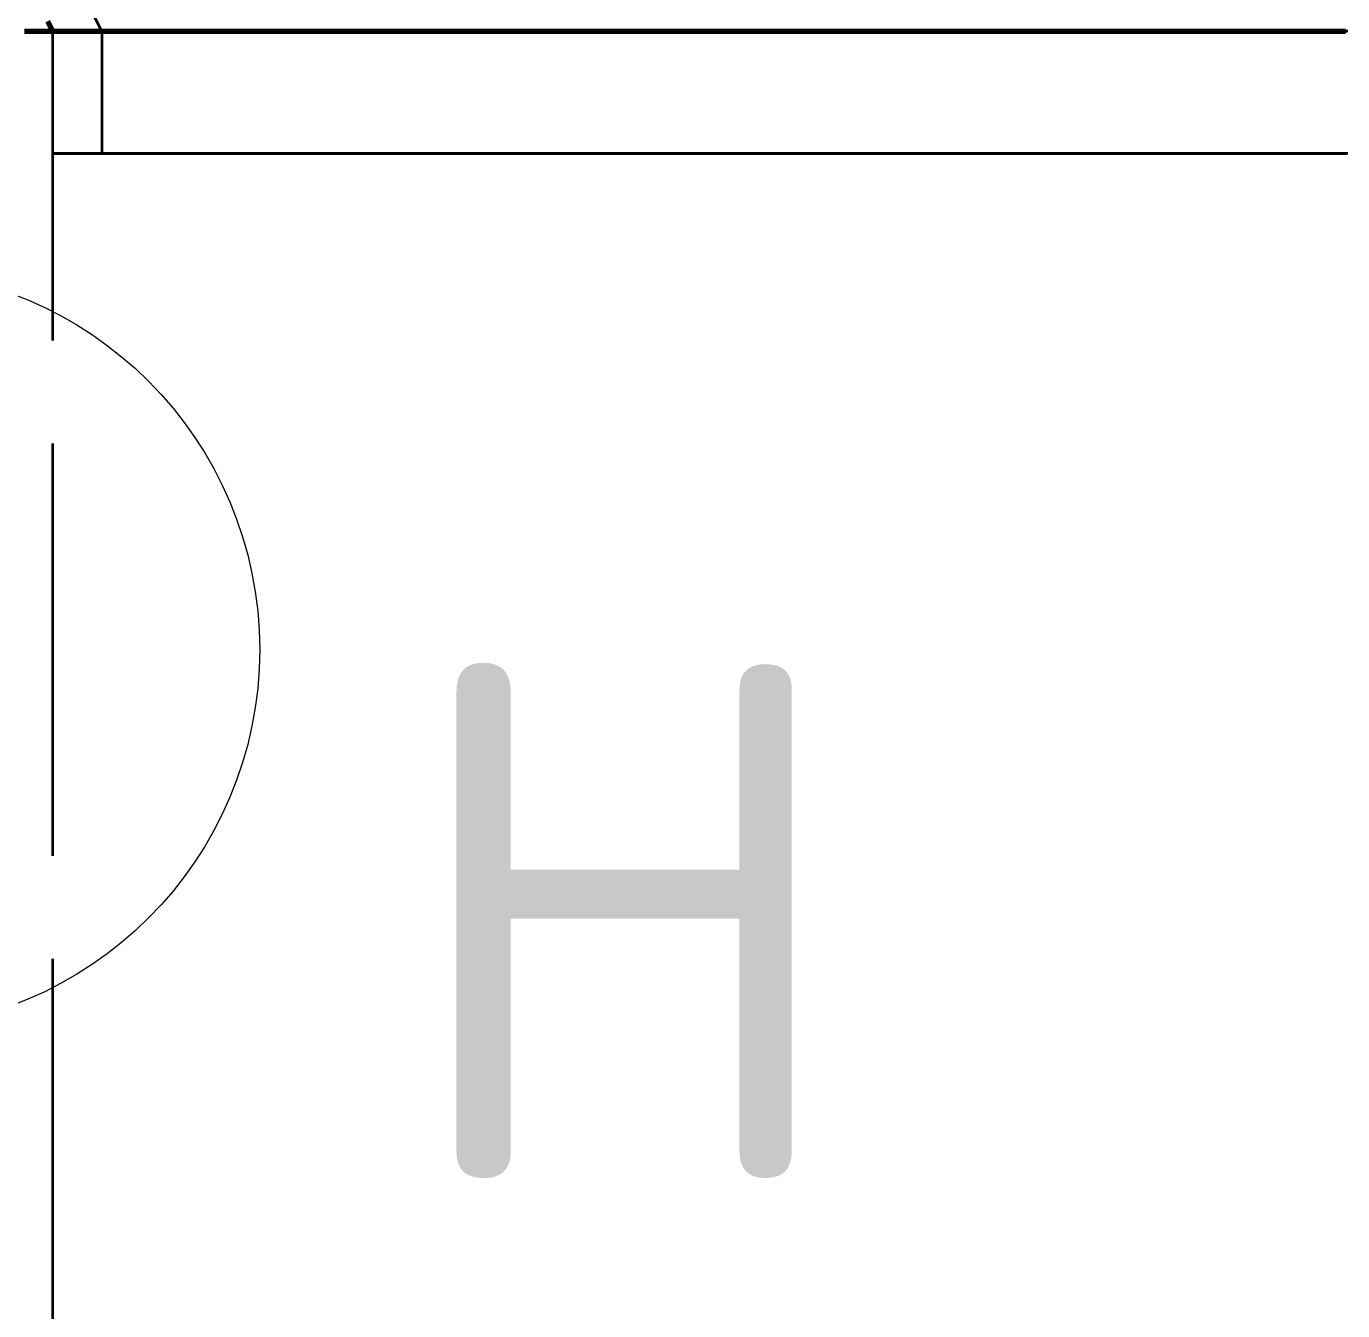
# Model space of a CAD drawing. Header units: millimetres. Extents: x 0 to 2382, y 0 to 420.
# Drawn here: x 270.13 to 282.91, y 285.09 to 297.55 of the extents above; entities that cross this region are included whole.
import ezdxf
from ezdxf.enums import TextEntityAlignment as Align

# ---------------------------------------------------------------- set-up
doc = ezdxf.new("R2010")
doc.units = ezdxf.units.MM
doc.linetypes.add('IRAM-E-TRAZOS', pattern=[5, 4, -1])
for name, color, linetype, lineweight in [('01-VISIBLE', 7, 'CONTINUOUS', 70), ('02-OCULTA', 4, 'IRAM-E-TRAZOS', 35), ('06-TEXTO', 7, 'CONTINUOUS', 25), ('08-FINA', 5, 'CONTINUOUS', 18)]:
    doc.layers.add(name, color=color, linetype=linetype, lineweight=lineweight)
doc.styles.add('ISO3098', font='isocpeur.ttf')

msp = doc.modelspace()

# ---------------------------------------------------------------- linework, layer by layer
at = {"layer": '01-VISIBLE'}
msp.add_line((270.387, 297.5), (270.34, 297.595), dxfattribs=at)
msp.add_lwpolyline([(270.113, 297.5), (270.163, 297.5), (270.213, 297.5), (270.263, 297.5), (270.313, 297.5), (270.363, 297.5), (270.413, 297.5), (270.463, 297.5), (270.513, 297.5), (270.564, 297.5), (270.614, 297.5), (270.664, 297.5), (270.714, 297.5), (270.764, 297.5), (270.814, 297.5), (270.864, 297.5), (270.914, 297.5), (270.964, 297.5), (271.014, 297.5), (271.064, 297.5), (271.114, 297.5), (271.165, 297.5), (271.215, 297.5), (271.265, 297.5), (271.315, 297.5), (271.365, 297.5), (271.415, 297.5), (271.465, 297.5), (271.515, 297.5), (271.565, 297.5), (271.615, 297.5), (271.665, 297.5), (271.715, 297.5), (271.766, 297.5), (271.816, 297.5), (271.866, 297.5), (271.916, 297.5), (271.966, 297.5), (272.016, 297.5), (272.066, 297.5), (272.116, 297.5), (272.166, 297.5), (272.216, 297.5), (272.266, 297.5), (272.316, 297.5), (272.367, 297.5), (272.417, 297.5), (272.467, 297.5), (272.517, 297.5), (272.567, 297.5), (272.617, 297.5), (272.667, 297.5), (272.717, 297.5), (272.767, 297.5), (272.817, 297.5), (272.867, 297.5), (272.917, 297.5), (272.968, 297.5), (273.018, 297.5), (273.068, 297.5), (273.118, 297.5), (273.168, 297.5), (273.218, 297.5), (273.268, 297.5), (273.318, 297.5), (273.368, 297.5), (273.418, 297.5), (273.468, 297.5), (273.518, 297.5), (273.569, 297.5), (273.619, 297.5), (273.669, 297.5), (273.719, 297.5), (273.769, 297.5), (273.819, 297.5), (273.869, 297.5), (273.919, 297.5), (273.969, 297.5), (274.019, 297.5), (274.069, 297.5), (274.119, 297.5), (274.17, 297.5), (274.22, 297.5), (274.27, 297.5), (274.32, 297.5), (274.37, 297.5), (274.42, 297.5), (274.47, 297.5), (274.52, 297.5), (274.57, 297.5), (274.62, 297.5), (274.67, 297.5), (274.72, 297.5), (274.77, 297.5), (274.821, 297.5), (274.871, 297.5), (274.921, 297.5), (274.971, 297.5), (275.021, 297.5), (275.071, 297.5), (275.121, 297.5), (275.171, 297.5), (275.221, 297.5), (275.271, 297.5), (275.321, 297.5), (275.371, 297.5), (275.422, 297.5), (275.472, 297.5), (275.522, 297.5), (275.572, 297.5), (275.622, 297.5), (275.672, 297.5), (275.722, 297.5), (275.772, 297.5), (275.822, 297.5), (275.872, 297.5), (275.922, 297.5), (275.972, 297.5), (276.023, 297.5), (276.073, 297.5), (276.123, 297.5), (276.173, 297.5), (276.223, 297.5), (276.273, 297.5), (276.323, 297.5), (276.373, 297.5), (276.423, 297.5), (276.473, 297.5), (276.523, 297.5), (276.573, 297.5), (276.624, 297.5), (276.674, 297.5), (276.724, 297.5), (276.774, 297.5), (276.824, 297.5), (276.874, 297.5), (276.924, 297.5), (276.974, 297.5), (277.024, 297.5), (277.074, 297.5), (277.124, 297.5), (277.174, 297.5), (277.225, 297.5), (277.275, 297.5), (277.325, 297.5), (277.375, 297.5), (277.425, 297.5), (277.475, 297.5), (277.525, 297.5), (277.575, 297.5), (277.625, 297.5), (277.675, 297.5), (277.725, 297.5), (277.775, 297.5), (277.826, 297.5), (277.876, 297.5), (277.926, 297.5), (277.976, 297.5), (278.026, 297.5), (278.076, 297.5), (278.126, 297.5), (278.176, 297.5), (278.226, 297.5), (278.276, 297.5), (278.326, 297.5), (278.376, 297.5), (278.427, 297.5), (278.477, 297.5), (278.527, 297.5), (278.577, 297.5), (278.627, 297.5), (278.677, 297.5), (278.727, 297.5), (278.777, 297.5), (278.827, 297.5), (278.877, 297.5), (278.927, 297.5), (278.977, 297.5), (279.027, 297.5), (279.078, 297.5), (279.128, 297.5), (279.178, 297.5), (279.228, 297.5), (279.278, 297.5), (279.328, 297.5), (279.378, 297.5), (279.428, 297.5), (279.478, 297.5), (279.528, 297.5), (279.578, 297.5), (279.628, 297.5), (279.679, 297.5), (279.729, 297.5), (279.779, 297.5), (279.829, 297.5), (279.879, 297.5), (279.929, 297.5), (279.979, 297.5), (280.029, 297.5), (280.079, 297.5), (280.129, 297.5), (280.179, 297.5), (280.229, 297.5), (280.28, 297.5), (280.33, 297.5), (280.38, 297.5), (280.43, 297.5), (280.48, 297.5), (280.53, 297.5), (280.58, 297.5), (280.63, 297.5), (280.68, 297.5), (280.73, 297.5), (280.78, 297.5), (280.83, 297.5), (280.881, 297.5), (280.931, 297.5), (280.981, 297.5), (281.031, 297.5), (281.081, 297.5), (281.131, 297.5), (281.181, 297.5), (281.231, 297.5), (281.281, 297.5), (281.331, 297.5), (281.381, 297.5), (281.431, 297.5), (281.482, 297.5), (281.532, 297.5), (281.582, 297.5), (281.632, 297.5), (281.682, 297.5), (281.732, 297.5), (281.782, 297.5), (281.832, 297.5), (281.882, 297.5), (281.932, 297.5), (281.982, 297.5), (282.032, 297.5), (282.083, 297.5), (282.133, 297.5), (282.183, 297.5), (282.233, 297.5), (282.283, 297.5), (282.333, 297.5), (282.383, 297.5), (282.433, 297.5), (282.483, 297.5), (282.533, 297.5), (282.583, 297.5), (282.633, 297.5), (282.684, 297.5), (282.734, 297.5), (282.784, 297.5), (282.834, 297.5), (282.884, 297.5), (282.934, 297.5)], dxfattribs=at)
at = {"layer": '02-OCULTA'}
for p, q in [((270.862, 297.5), (270.387, 298.45)), ((270.387, 229.5), (270.387, 297.5)), ((270.387, 296.312), (270.387, 297.5)), ((270.862, 297.5), (270.862, 296.312))]:
    msp.add_line(p, q, dxfattribs=at)
for points in [[(282.912, 297.5), (282.862, 297.5), (282.812, 297.5), (282.762, 297.5), (282.712, 297.5), (282.662, 297.5), (282.612, 297.5), (282.562, 297.5), (282.512, 297.5), (282.462, 297.5), (282.412, 297.5), (282.362, 297.5), (282.312, 297.5), (282.262, 297.5), (282.212, 297.5), (282.162, 297.5), (282.112, 297.5), (282.062, 297.5), (282.012, 297.5), (281.962, 297.5), (281.912, 297.5), (281.862, 297.5), (281.812, 297.5), (281.762, 297.5), (281.712, 297.5), (281.662, 297.5), (281.612, 297.5), (281.562, 297.5), (281.512, 297.5), (281.462, 297.5), (281.412, 297.5), (281.362, 297.5), (281.312, 297.5), (281.262, 297.5), (281.212, 297.5), (281.162, 297.5), (281.112, 297.5), (281.062, 297.5), (281.012, 297.5), (280.962, 297.5), (280.912, 297.5), (280.862, 297.5), (280.812, 297.5), (280.762, 297.5), (280.712, 297.5), (280.662, 297.5), (280.612, 297.5), (280.562, 297.5), (280.512, 297.5), (280.462, 297.5), (280.412, 297.5), (280.362, 297.5), (280.312, 297.5), (280.262, 297.5), (280.212, 297.5), (280.162, 297.5), (280.112, 297.5), (280.062, 297.5), (280.012, 297.5), (279.962, 297.5), (279.912, 297.5), (279.862, 297.5), (279.812, 297.5), (279.762, 297.5), (279.712, 297.5), (279.662, 297.5), (279.612, 297.5), (279.562, 297.5), (279.512, 297.5), (279.462, 297.5), (279.412, 297.5), (279.362, 297.5), (279.312, 297.5), (279.262, 297.5), (279.212, 297.5), (279.162, 297.5), (279.112, 297.5), (279.062, 297.5), (279.012, 297.5), (278.962, 297.5), (278.912, 297.5), (278.862, 297.5), (278.812, 297.5), (278.762, 297.5), (278.712, 297.5), (278.662, 297.5), (278.612, 297.5), (278.562, 297.5), (278.512, 297.5), (278.462, 297.5), (278.412, 297.5), (278.362, 297.5), (278.312, 297.5), (278.262, 297.5), (278.212, 297.5), (278.162, 297.5), (278.112, 297.5), (278.062, 297.5), (278.012, 297.5), (277.962, 297.5), (277.912, 297.5), (277.862, 297.5), (277.812, 297.5), (277.762, 297.5), (277.712, 297.5), (277.662, 297.5), (277.612, 297.5), (277.562, 297.5), (277.512, 297.5), (277.462, 297.5), (277.412, 297.5), (277.362, 297.5), (277.312, 297.5), (277.262, 297.5), (277.212, 297.5), (277.162, 297.5), (277.112, 297.5), (277.062, 297.5), (277.012, 297.5), (276.962, 297.5), (276.912, 297.5), (276.862, 297.5), (276.812, 297.5), (276.762, 297.5), (276.712, 297.5), (276.662, 297.5), (276.612, 297.5), (276.562, 297.5), (276.512, 297.5), (276.462, 297.5), (276.412, 297.5), (276.362, 297.5), (276.312, 297.5), (276.262, 297.5), (276.212, 297.5), (276.162, 297.5), (276.112, 297.5), (276.062, 297.5), (276.012, 297.5), (275.962, 297.5), (275.912, 297.5), (275.862, 297.5), (275.812, 297.5), (275.762, 297.5), (275.712, 297.5), (275.662, 297.5), (275.612, 297.5), (275.562, 297.5), (275.512, 297.5), (275.462, 297.5), (275.412, 297.5), (275.362, 297.5), (275.312, 297.5), (275.262, 297.5), (275.212, 297.5), (275.162, 297.5), (275.112, 297.5), (275.062, 297.5), (275.012, 297.5), (274.962, 297.5), (274.912, 297.5), (274.862, 297.5), (274.812, 297.5), (274.762, 297.5), (274.712, 297.5), (274.662, 297.5), (274.612, 297.5), (274.562, 297.5), (274.512, 297.5), (274.462, 297.5), (274.412, 297.5), (274.362, 297.5), (274.312, 297.5), (274.262, 297.5), (274.212, 297.5), (274.162, 297.5), (274.112, 297.5), (274.062, 297.5), (274.012, 297.5), (273.962, 297.5), (273.912, 297.5), (273.862, 297.5), (273.812, 297.5), (273.762, 297.5), (273.712, 297.5), (273.662, 297.5), (273.612, 297.5), (273.562, 297.5), (273.512, 297.5), (273.462, 297.5), (273.412, 297.5), (273.362, 297.5), (273.312, 297.5), (273.262, 297.5), (273.212, 297.5), (273.162, 297.5), (273.112, 297.5), (273.062, 297.5), (273.012, 297.5), (272.962, 297.5), (272.912, 297.5), (272.862, 297.5), (272.812, 297.5), (272.762, 297.5), (272.712, 297.5), (272.662, 297.5), (272.612, 297.5), (272.562, 297.5), (272.512, 297.5), (272.462, 297.5), (272.412, 297.5), (272.362, 297.5), (272.312, 297.5), (272.262, 297.5), (272.212, 297.5), (272.162, 297.5), (272.112, 297.5), (272.062, 297.5), (272.012, 297.5), (271.962, 297.5), (271.912, 297.5), (271.862, 297.5), (271.812, 297.5), (271.762, 297.5), (271.712, 297.5), (271.662, 297.5), (271.612, 297.5), (271.562, 297.5), (271.512, 297.5), (271.462, 297.5), (271.412, 297.5), (271.362, 297.5), (271.312, 297.5), (271.262, 297.5), (271.212, 297.5), (271.162, 297.5), (271.112, 297.5), (271.062, 297.5), (271.012, 297.5), (270.962, 297.5), (270.912, 297.5), (270.862, 297.5), (270.812, 297.5), (270.762, 297.5), (270.712, 297.5), (270.662, 297.5), (270.612, 297.5), (270.562, 297.5), (270.512, 297.5), (270.462, 297.5), (270.412, 297.5), (270.362, 297.5), (270.312, 297.5), (270.262, 297.5), (270.212, 297.5), (270.162, 297.5), (270.112, 297.5)], [(282.954, 297.5), (282.904, 297.5), (282.854, 297.5), (282.804, 297.5), (282.754, 297.5), (282.704, 297.5), (282.654, 297.5), (282.604, 297.5), (282.553, 297.5), (282.503, 297.5), (282.453, 297.5), (282.403, 297.5), (282.353, 297.5), (282.303, 297.5), (282.253, 297.5), (282.203, 297.5), (282.153, 297.5), (282.103, 297.5), (282.053, 297.5), (282.003, 297.5), (281.953, 297.5), (281.903, 297.5), (281.853, 297.5), (281.802, 297.5), (281.752, 297.5), (281.702, 297.5), (281.652, 297.5), (281.602, 297.5), (281.552, 297.5), (281.502, 297.5), (281.452, 297.5), (281.402, 297.5), (281.352, 297.5), (281.302, 297.5), (281.252, 297.5), (281.202, 297.5), (281.152, 297.5), (281.102, 297.5), (281.052, 297.5), (281.001, 297.5), (280.951, 297.5), (280.901, 297.5), (280.851, 297.5), (280.801, 297.5), (280.751, 297.5), (280.701, 297.5), (280.651, 297.5), (280.601, 297.5), (280.551, 297.5), (280.501, 297.5), (280.451, 297.5), (280.401, 297.5), (280.351, 297.5), (280.301, 297.5), (280.25, 297.5), (280.2, 297.5), (280.15, 297.5), (280.1, 297.5), (280.05, 297.5), (280, 297.5), (279.95, 297.5), (279.9, 297.5), (279.85, 297.5), (279.8, 297.5), (279.75, 297.5), (279.7, 297.5), (279.65, 297.5), (279.6, 297.5), (279.55, 297.5), (279.499, 297.5), (279.449, 297.5), (279.399, 297.5), (279.349, 297.5), (279.299, 297.5), (279.249, 297.5), (279.199, 297.5), (279.149, 297.5), (279.099, 297.5), (279.049, 297.5), (278.999, 297.5), (278.949, 297.5), (278.899, 297.5), (278.849, 297.5), (278.799, 297.5), (278.748, 297.5), (278.698, 297.5), (278.648, 297.5), (278.598, 297.5), (278.548, 297.5), (278.498, 297.5), (278.448, 297.5), (278.398, 297.5), (278.348, 297.5), (278.298, 297.5), (278.248, 297.5), (278.198, 297.5), (278.148, 297.5), (278.098, 297.5), (278.048, 297.5), (277.997, 297.5), (277.947, 297.5), (277.897, 297.5), (277.847, 297.5), (277.797, 297.5), (277.747, 297.5), (277.697, 297.5), (277.647, 297.5), (277.597, 297.5), (277.547, 297.5), (277.497, 297.5), (277.447, 297.5), (277.397, 297.5), (277.347, 297.5), (277.297, 297.5), (277.247, 297.5), (277.196, 297.5), (277.146, 297.5), (277.096, 297.5), (277.046, 297.5), (276.996, 297.5), (276.946, 297.5), (276.896, 297.5), (276.846, 297.5), (276.796, 297.5), (276.746, 297.5), (276.696, 297.5), (276.646, 297.5), (276.596, 297.5), (276.546, 297.5), (276.496, 297.5), (276.445, 297.5), (276.395, 297.5), (276.345, 297.5), (276.295, 297.5), (276.245, 297.5), (276.195, 297.5), (276.145, 297.5), (276.095, 297.5), (276.045, 297.5), (275.995, 297.5), (275.945, 297.5), (275.895, 297.5), (275.845, 297.5), (275.795, 297.5), (275.745, 297.5), (275.694, 297.5), (275.644, 297.5), (275.594, 297.5), (275.544, 297.5), (275.494, 297.5), (275.444, 297.5), (275.394, 297.5), (275.344, 297.5), (275.294, 297.5), (275.244, 297.5), (275.194, 297.5), (275.144, 297.5), (275.094, 297.5), (275.044, 297.5), (274.994, 297.5), (274.943, 297.5), (274.893, 297.5), (274.843, 297.5), (274.793, 297.5), (274.743, 297.5), (274.693, 297.5), (274.643, 297.5), (274.593, 297.5), (274.543, 297.5), (274.493, 297.5), (274.443, 297.5), (274.393, 297.5), (274.343, 297.5), (274.293, 297.5), (274.243, 297.5), (274.192, 297.5), (274.142, 297.5), (274.092, 297.5), (274.042, 297.5), (273.992, 297.5), (273.942, 297.5), (273.892, 297.5), (273.842, 297.5), (273.792, 297.5), (273.742, 297.5), (273.692, 297.5), (273.642, 297.5), (273.592, 297.5), (273.542, 297.5), (273.492, 297.5), (273.442, 297.5), (273.391, 297.5), (273.341, 297.5), (273.291, 297.5), (273.241, 297.5), (273.191, 297.5), (273.141, 297.5), (273.091, 297.5), (273.041, 297.5), (272.991, 297.5), (272.941, 297.5), (272.891, 297.5), (272.841, 297.5), (272.791, 297.5), (272.741, 297.5), (272.691, 297.5), (272.64, 297.5), (272.59, 297.5), (272.54, 297.5), (272.49, 297.5), (272.44, 297.5), (272.39, 297.5), (272.34, 297.5), (272.29, 297.5), (272.24, 297.5), (272.19, 297.5), (272.14, 297.5), (272.09, 297.5), (272.04, 297.5), (271.99, 297.5), (271.94, 297.5), (271.889, 297.5), (271.839, 297.5), (271.789, 297.5), (271.739, 297.5), (271.689, 297.5), (271.639, 297.5), (271.589, 297.5), (271.539, 297.5), (271.489, 297.5), (271.439, 297.5), (271.389, 297.5), (271.339, 297.5), (271.289, 297.5), (271.239, 297.5), (271.189, 297.5), (271.138, 297.5), (271.088, 297.5), (271.038, 297.5), (270.988, 297.5), (270.938, 297.5), (270.888, 297.5), (270.838, 297.5), (270.788, 297.5), (270.738, 297.5), (270.688, 297.5), (270.638, 297.5), (270.588, 297.5), (270.538, 297.5), (270.488, 297.5), (270.438, 297.5), (270.387, 297.5)], [(270.387, 297.5), (270.483, 297.5), (270.578, 297.5), (270.673, 297.5), (270.768, 297.5), (270.863, 297.5), (270.958, 297.5), (271.053, 297.5), (271.148, 297.5), (271.244, 297.5), (271.339, 297.5), (271.434, 297.5), (271.529, 297.5), (271.624, 297.5), (271.719, 297.5), (271.814, 297.5), (271.909, 297.5), (272.005, 297.5), (272.1, 297.5), (272.195, 297.5), (272.29, 297.5), (272.385, 297.5), (272.48, 297.5), (272.575, 297.5), (272.67, 297.5), (272.766, 297.5), (272.861, 297.5), (272.956, 297.5), (273.051, 297.5), (273.146, 297.5), (273.241, 297.5), (273.336, 297.5), (273.431, 297.5), (273.527, 297.5), (273.622, 297.5), (273.717, 297.5), (273.812, 297.5), (273.907, 297.5), (274.002, 297.5), (274.097, 297.5), (274.192, 297.5), (274.288, 297.5), (274.383, 297.5), (274.478, 297.5), (274.573, 297.5), (274.668, 297.5), (274.763, 297.5), (274.858, 297.5), (274.953, 297.5), (275.049, 297.5), (275.144, 297.5), (275.239, 297.5), (275.334, 297.5), (275.429, 297.5), (275.524, 297.5), (275.619, 297.5), (275.714, 297.5), (275.81, 297.5), (275.905, 297.5), (276, 297.5), (276.095, 297.5), (276.19, 297.5), (276.285, 297.5), (276.38, 297.5), (276.475, 297.5), (276.571, 297.5), (276.666, 297.5), (276.761, 297.5), (276.856, 297.5), (276.951, 297.5), (277.046, 297.5), (277.141, 297.5), (277.236, 297.5), (277.332, 297.5), (277.427, 297.5), (277.522, 297.5), (277.617, 297.5), (277.712, 297.5), (277.807, 297.5), (277.902, 297.5), (277.997, 297.5), (278.093, 297.5), (278.188, 297.5), (278.283, 297.5), (278.378, 297.5), (278.473, 297.5), (278.568, 297.5), (278.663, 297.5), (278.758, 297.5), (278.854, 297.5), (278.949, 297.5), (279.044, 297.5), (279.139, 297.5), (279.234, 297.5), (279.329, 297.5), (279.424, 297.5), (279.519, 297.5), (279.615, 297.5), (279.71, 297.5), (279.805, 297.5), (279.9, 297.5), (279.995, 297.5), (280.09, 297.5), (280.185, 297.5), (280.28, 297.5), (280.376, 297.5), (280.471, 297.5), (280.566, 297.5), (280.661, 297.5), (280.756, 297.5), (280.851, 297.5), (280.946, 297.5), (281.041, 297.5), (281.137, 297.5), (281.232, 297.5), (281.327, 297.5), (281.422, 297.5), (281.517, 297.5), (281.612, 297.5), (281.707, 297.5), (281.802, 297.5), (281.898, 297.5), (281.993, 297.5), (282.088, 297.5), (282.183, 297.5), (282.278, 297.5), (282.373, 297.5), (282.468, 297.5), (282.563, 297.5), (282.659, 297.5), (282.754, 297.5), (282.849, 297.5), (282.944, 297.5)], [(282.954, 297.5), (282.904, 297.5), (282.854, 297.5), (282.804, 297.5), (282.754, 297.5), (282.704, 297.5), (282.654, 297.5), (282.604, 297.5), (282.553, 297.5), (282.503, 297.5), (282.453, 297.5), (282.403, 297.5), (282.353, 297.5), (282.303, 297.5), (282.253, 297.5), (282.203, 297.5), (282.153, 297.5), (282.103, 297.5), (282.053, 297.5), (282.003, 297.5), (281.953, 297.5), (281.903, 297.5), (281.853, 297.5), (281.802, 297.5), (281.752, 297.5), (281.702, 297.5), (281.652, 297.5), (281.602, 297.5), (281.552, 297.5), (281.502, 297.5), (281.452, 297.5), (281.402, 297.5), (281.352, 297.5), (281.302, 297.5), (281.252, 297.5), (281.202, 297.5), (281.152, 297.5), (281.102, 297.5), (281.052, 297.5), (281.001, 297.5), (280.951, 297.5), (280.901, 297.5), (280.851, 297.5), (280.801, 297.5), (280.751, 297.5), (280.701, 297.5), (280.651, 297.5), (280.601, 297.5), (280.551, 297.5), (280.501, 297.5), (280.451, 297.5), (280.401, 297.5), (280.351, 297.5), (280.301, 297.5), (280.25, 297.5), (280.2, 297.5), (280.15, 297.5), (280.1, 297.5), (280.05, 297.5), (280, 297.5), (279.95, 297.5), (279.9, 297.5), (279.85, 297.5), (279.8, 297.5), (279.75, 297.5), (279.7, 297.5), (279.65, 297.5), (279.6, 297.5), (279.55, 297.5), (279.499, 297.5), (279.449, 297.5), (279.399, 297.5), (279.349, 297.5), (279.299, 297.5), (279.249, 297.5), (279.199, 297.5), (279.149, 297.5), (279.099, 297.5), (279.049, 297.5), (278.999, 297.5), (278.949, 297.5), (278.899, 297.5), (278.849, 297.5), (278.799, 297.5), (278.748, 297.5), (278.698, 297.5), (278.648, 297.5), (278.598, 297.5), (278.548, 297.5), (278.498, 297.5), (278.448, 297.5), (278.398, 297.5), (278.348, 297.5), (278.298, 297.5), (278.248, 297.5), (278.198, 297.5), (278.148, 297.5), (278.098, 297.5), (278.048, 297.5), (277.997, 297.5), (277.947, 297.5), (277.897, 297.5), (277.847, 297.5), (277.797, 297.5), (277.747, 297.5), (277.697, 297.5), (277.647, 297.5), (277.597, 297.5), (277.547, 297.5), (277.497, 297.5), (277.447, 297.5), (277.397, 297.5), (277.347, 297.5), (277.297, 297.5), (277.247, 297.5), (277.196, 297.5), (277.146, 297.5), (277.096, 297.5), (277.046, 297.5), (276.996, 297.5), (276.946, 297.5), (276.896, 297.5), (276.846, 297.5), (276.796, 297.5), (276.746, 297.5), (276.696, 297.5), (276.646, 297.5), (276.596, 297.5), (276.546, 297.5), (276.496, 297.5), (276.445, 297.5), (276.395, 297.5), (276.345, 297.5), (276.295, 297.5), (276.245, 297.5), (276.195, 297.5), (276.145, 297.5), (276.095, 297.5), (276.045, 297.5), (275.995, 297.5), (275.945, 297.5), (275.895, 297.5), (275.845, 297.5), (275.795, 297.5), (275.745, 297.5), (275.694, 297.5), (275.644, 297.5), (275.594, 297.5), (275.544, 297.5), (275.494, 297.5), (275.444, 297.5), (275.394, 297.5), (275.344, 297.5), (275.294, 297.5), (275.244, 297.5), (275.194, 297.5), (275.144, 297.5), (275.094, 297.5), (275.044, 297.5), (274.994, 297.5), (274.943, 297.5), (274.893, 297.5), (274.843, 297.5), (274.793, 297.5), (274.743, 297.5), (274.693, 297.5), (274.643, 297.5), (274.593, 297.5), (274.543, 297.5), (274.493, 297.5), (274.443, 297.5), (274.393, 297.5), (274.343, 297.5), (274.293, 297.5), (274.243, 297.5), (274.192, 297.5), (274.142, 297.5), (274.092, 297.5), (274.042, 297.5), (273.992, 297.5), (273.942, 297.5), (273.892, 297.5), (273.842, 297.5), (273.792, 297.5), (273.742, 297.5), (273.692, 297.5), (273.642, 297.5), (273.592, 297.5), (273.542, 297.5), (273.492, 297.5), (273.442, 297.5), (273.391, 297.5), (273.341, 297.5), (273.291, 297.5), (273.241, 297.5), (273.191, 297.5), (273.141, 297.5), (273.091, 297.5), (273.041, 297.5), (272.991, 297.5), (272.941, 297.5), (272.891, 297.5), (272.841, 297.5), (272.791, 297.5), (272.741, 297.5), (272.691, 297.5), (272.64, 297.5), (272.59, 297.5), (272.54, 297.5), (272.49, 297.5), (272.44, 297.5), (272.39, 297.5), (272.34, 297.5), (272.29, 297.5), (272.24, 297.5), (272.19, 297.5), (272.14, 297.5), (272.09, 297.5), (272.04, 297.5), (271.99, 297.5), (271.94, 297.5), (271.889, 297.5), (271.839, 297.5), (271.789, 297.5), (271.739, 297.5), (271.689, 297.5), (271.639, 297.5), (271.589, 297.5), (271.539, 297.5), (271.489, 297.5), (271.439, 297.5), (271.389, 297.5), (271.339, 297.5), (271.289, 297.5), (271.239, 297.5), (271.189, 297.5), (271.138, 297.5), (271.088, 297.5), (271.038, 297.5), (270.988, 297.5), (270.938, 297.5), (270.888, 297.5), (270.838, 297.5), (270.788, 297.5), (270.738, 297.5), (270.688, 297.5), (270.638, 297.5), (270.588, 297.5), (270.538, 297.5), (270.488, 297.5), (270.438, 297.5), (270.387, 297.5)], [(270.387, 297.5), (270.483, 297.5), (270.578, 297.5), (270.673, 297.5), (270.768, 297.5), (270.863, 297.5), (270.958, 297.5), (271.053, 297.5), (271.148, 297.5), (271.244, 297.5), (271.339, 297.5), (271.434, 297.5), (271.529, 297.5), (271.624, 297.5), (271.719, 297.5), (271.814, 297.5), (271.909, 297.5), (272.005, 297.5), (272.1, 297.5), (272.195, 297.5), (272.29, 297.5), (272.385, 297.5), (272.48, 297.5), (272.575, 297.5), (272.67, 297.5), (272.766, 297.5), (272.861, 297.5), (272.956, 297.5), (273.051, 297.5), (273.146, 297.5), (273.241, 297.5), (273.336, 297.5), (273.431, 297.5), (273.527, 297.5), (273.622, 297.5), (273.717, 297.5), (273.812, 297.5), (273.907, 297.5), (274.002, 297.5), (274.097, 297.5), (274.192, 297.5), (274.288, 297.5), (274.383, 297.5), (274.478, 297.5), (274.573, 297.5), (274.668, 297.5), (274.763, 297.5), (274.858, 297.5), (274.953, 297.5), (275.049, 297.5), (275.144, 297.5), (275.239, 297.5), (275.334, 297.5), (275.429, 297.5), (275.524, 297.5), (275.619, 297.5), (275.714, 297.5), (275.81, 297.5), (275.905, 297.5), (276, 297.5), (276.095, 297.5), (276.19, 297.5), (276.285, 297.5), (276.38, 297.5), (276.475, 297.5), (276.571, 297.5), (276.666, 297.5), (276.761, 297.5), (276.856, 297.5), (276.951, 297.5), (277.046, 297.5), (277.141, 297.5), (277.236, 297.5), (277.332, 297.5), (277.427, 297.5), (277.522, 297.5), (277.617, 297.5), (277.712, 297.5), (277.807, 297.5), (277.902, 297.5), (277.997, 297.5), (278.093, 297.5), (278.188, 297.5), (278.283, 297.5), (278.378, 297.5), (278.473, 297.5), (278.568, 297.5), (278.663, 297.5), (278.758, 297.5), (278.854, 297.5), (278.949, 297.5), (279.044, 297.5), (279.139, 297.5), (279.234, 297.5), (279.329, 297.5), (279.424, 297.5), (279.519, 297.5), (279.615, 297.5), (279.71, 297.5), (279.805, 297.5), (279.9, 297.5), (279.995, 297.5), (280.09, 297.5), (280.185, 297.5), (280.28, 297.5), (280.376, 297.5), (280.471, 297.5), (280.566, 297.5), (280.661, 297.5), (280.756, 297.5), (280.851, 297.5), (280.946, 297.5), (281.041, 297.5), (281.137, 297.5), (281.232, 297.5), (281.327, 297.5), (281.422, 297.5), (281.517, 297.5), (281.612, 297.5), (281.707, 297.5), (281.802, 297.5), (281.898, 297.5), (281.993, 297.5), (282.088, 297.5), (282.183, 297.5), (282.278, 297.5), (282.373, 297.5), (282.468, 297.5), (282.563, 297.5), (282.659, 297.5), (282.754, 297.5), (282.849, 297.5), (282.944, 297.5)], [(282.912, 297.5), (282.862, 297.5), (282.812, 297.5), (282.762, 297.5), (282.712, 297.5), (282.662, 297.5), (282.612, 297.5), (282.562, 297.5), (282.512, 297.5), (282.462, 297.5), (282.412, 297.5), (282.362, 297.5), (282.312, 297.5), (282.262, 297.5), (282.212, 297.5), (282.162, 297.5), (282.112, 297.5), (282.062, 297.5), (282.012, 297.5), (281.962, 297.5), (281.912, 297.5), (281.862, 297.5), (281.812, 297.5), (281.762, 297.5), (281.712, 297.5), (281.662, 297.5), (281.612, 297.5), (281.562, 297.5), (281.512, 297.5), (281.462, 297.5), (281.412, 297.5), (281.362, 297.5), (281.312, 297.5), (281.262, 297.5), (281.212, 297.5), (281.162, 297.5), (281.112, 297.5), (281.062, 297.5), (281.012, 297.5), (280.962, 297.5), (280.912, 297.5), (280.862, 297.5), (280.812, 297.5), (280.762, 297.5), (280.712, 297.5), (280.662, 297.5), (280.612, 297.5), (280.562, 297.5), (280.512, 297.5), (280.462, 297.5), (280.412, 297.5), (280.362, 297.5), (280.312, 297.5), (280.262, 297.5), (280.212, 297.5), (280.162, 297.5), (280.112, 297.5), (280.062, 297.5), (280.012, 297.5), (279.962, 297.5), (279.912, 297.5), (279.862, 297.5), (279.812, 297.5), (279.762, 297.5), (279.712, 297.5), (279.662, 297.5), (279.612, 297.5), (279.562, 297.5), (279.512, 297.5), (279.462, 297.5), (279.412, 297.5), (279.362, 297.5), (279.312, 297.5), (279.262, 297.5), (279.212, 297.5), (279.162, 297.5), (279.112, 297.5), (279.062, 297.5), (279.012, 297.5), (278.962, 297.5), (278.912, 297.5), (278.862, 297.5), (278.812, 297.5), (278.762, 297.5), (278.712, 297.5), (278.662, 297.5), (278.612, 297.5), (278.562, 297.5), (278.512, 297.5), (278.462, 297.5), (278.412, 297.5), (278.362, 297.5), (278.312, 297.5), (278.262, 297.5), (278.212, 297.5), (278.162, 297.5), (278.112, 297.5), (278.062, 297.5), (278.012, 297.5), (277.962, 297.5), (277.912, 297.5), (277.862, 297.5), (277.812, 297.5), (277.762, 297.5), (277.712, 297.5), (277.662, 297.5), (277.612, 297.5), (277.562, 297.5), (277.512, 297.5), (277.462, 297.5), (277.412, 297.5), (277.362, 297.5), (277.312, 297.5), (277.262, 297.5), (277.212, 297.5), (277.162, 297.5), (277.112, 297.5), (277.062, 297.5), (277.012, 297.5), (276.962, 297.5), (276.912, 297.5), (276.862, 297.5), (276.812, 297.5), (276.762, 297.5), (276.712, 297.5), (276.662, 297.5), (276.612, 297.5), (276.562, 297.5), (276.512, 297.5), (276.462, 297.5), (276.412, 297.5), (276.362, 297.5), (276.312, 297.5), (276.262, 297.5), (276.212, 297.5), (276.162, 297.5), (276.112, 297.5), (276.062, 297.5), (276.012, 297.5), (275.962, 297.5), (275.912, 297.5), (275.862, 297.5), (275.812, 297.5), (275.762, 297.5), (275.712, 297.5), (275.662, 297.5), (275.612, 297.5), (275.562, 297.5), (275.512, 297.5), (275.462, 297.5), (275.412, 297.5), (275.362, 297.5), (275.312, 297.5), (275.262, 297.5), (275.212, 297.5), (275.162, 297.5), (275.112, 297.5), (275.062, 297.5), (275.012, 297.5), (274.962, 297.5), (274.912, 297.5), (274.862, 297.5), (274.812, 297.5), (274.762, 297.5), (274.712, 297.5), (274.662, 297.5), (274.612, 297.5), (274.562, 297.5), (274.512, 297.5), (274.462, 297.5), (274.412, 297.5), (274.362, 297.5), (274.312, 297.5), (274.262, 297.5), (274.212, 297.5), (274.162, 297.5), (274.112, 297.5), (274.062, 297.5), (274.012, 297.5), (273.962, 297.5), (273.912, 297.5), (273.862, 297.5), (273.812, 297.5), (273.762, 297.5), (273.712, 297.5), (273.662, 297.5), (273.612, 297.5), (273.562, 297.5), (273.512, 297.5), (273.462, 297.5), (273.412, 297.5), (273.362, 297.5), (273.312, 297.5), (273.262, 297.5), (273.212, 297.5), (273.162, 297.5), (273.112, 297.5), (273.062, 297.5), (273.012, 297.5), (272.962, 297.5), (272.912, 297.5), (272.862, 297.5), (272.812, 297.5), (272.762, 297.5), (272.712, 297.5), (272.662, 297.5), (272.612, 297.5), (272.562, 297.5), (272.512, 297.5), (272.462, 297.5), (272.412, 297.5), (272.362, 297.5), (272.312, 297.5), (272.262, 297.5), (272.212, 297.5), (272.162, 297.5), (272.112, 297.5), (272.062, 297.5), (272.012, 297.5), (271.962, 297.5), (271.912, 297.5), (271.862, 297.5), (271.812, 297.5), (271.762, 297.5), (271.712, 297.5), (271.662, 297.5), (271.612, 297.5), (271.562, 297.5), (271.512, 297.5), (271.462, 297.5), (271.412, 297.5), (271.362, 297.5), (271.312, 297.5), (271.262, 297.5), (271.212, 297.5), (271.162, 297.5), (271.112, 297.5), (271.062, 297.5), (271.012, 297.5), (270.962, 297.5), (270.912, 297.5), (270.862, 297.5)], [(270.862, 297.5), (270.955, 297.5), (271.048, 297.5), (271.141, 297.5), (271.233, 297.5), (271.326, 297.5), (271.419, 297.5), (271.512, 297.5), (271.604, 297.5), (271.697, 297.5), (271.79, 297.5), (271.883, 297.5), (271.975, 297.5), (272.068, 297.5), (272.161, 297.5), (272.254, 297.5), (272.346, 297.5), (272.439, 297.5), (272.532, 297.5), (272.625, 297.5), (272.717, 297.5), (272.81, 297.5), (272.903, 297.5), (272.996, 297.5), (273.088, 297.5), (273.181, 297.5), (273.274, 297.5), (273.367, 297.5), (273.459, 297.5), (273.552, 297.5), (273.645, 297.5), (273.738, 297.5), (273.83, 297.5), (273.923, 297.5), (274.016, 297.5), (274.109, 297.5), (274.201, 297.5), (274.294, 297.5), (274.387, 297.5), (274.48, 297.5), (274.572, 297.5), (274.665, 297.5), (274.758, 297.5), (274.851, 297.5), (274.943, 297.5), (275.036, 297.5), (275.129, 297.5), (275.222, 297.5), (275.314, 297.5), (275.407, 297.5), (275.5, 297.5), (275.593, 297.5), (275.685, 297.5), (275.778, 297.5), (275.871, 297.5), (275.964, 297.5), (276.056, 297.5), (276.149, 297.5), (276.242, 297.5), (276.335, 297.5), (276.427, 297.5), (276.52, 297.5), (276.613, 297.5), (276.706, 297.5), (276.798, 297.5), (276.891, 297.5), (276.984, 297.5), (277.077, 297.5), (277.169, 297.5), (277.262, 297.5), (277.355, 297.5), (277.448, 297.5), (277.54, 297.5), (277.633, 297.5), (277.726, 297.5), (277.819, 297.5), (277.911, 297.5), (278.004, 297.5), (278.097, 297.5), (278.19, 297.5), (278.282, 297.5), (278.375, 297.5), (278.468, 297.5), (278.561, 297.5), (278.653, 297.5), (278.746, 297.5), (278.839, 297.5), (278.932, 297.5), (279.024, 297.5), (279.117, 297.5), (279.21, 297.5), (279.303, 297.5), (279.395, 297.5), (279.488, 297.5), (279.581, 297.5), (279.674, 297.5), (279.766, 297.5), (279.859, 297.5), (279.952, 297.5), (280.045, 297.5), (280.137, 297.5), (280.23, 297.5), (280.323, 297.5), (280.416, 297.5), (280.508, 297.5), (280.601, 297.5), (280.694, 297.5), (280.787, 297.5), (280.879, 297.5), (280.972, 297.5), (281.065, 297.5), (281.158, 297.5), (281.25, 297.5), (281.343, 297.5), (281.436, 297.5), (281.529, 297.5), (281.621, 297.5), (281.714, 297.5), (281.807, 297.5), (281.9, 297.5), (281.992, 297.5), (282.085, 297.5), (282.178, 297.5), (282.271, 297.5), (282.363, 297.5), (282.456, 297.5), (282.549, 297.5), (282.642, 297.5), (282.734, 297.5), (282.827, 297.5), (282.92, 297.5)], [(282.954, 296.312), (282.904, 296.312), (282.854, 296.312), (282.804, 296.312), (282.754, 296.312), (282.704, 296.312), (282.654, 296.312), (282.604, 296.312), (282.553, 296.312), (282.503, 296.312), (282.453, 296.312), (282.403, 296.312), (282.353, 296.312), (282.303, 296.312), (282.253, 296.312), (282.203, 296.312), (282.153, 296.312), (282.103, 296.312), (282.053, 296.312), (282.003, 296.312), (281.953, 296.312), (281.903, 296.312), (281.853, 296.312), (281.802, 296.312), (281.752, 296.312), (281.702, 296.312), (281.652, 296.312), (281.602, 296.312), (281.552, 296.312), (281.502, 296.312), (281.452, 296.312), (281.402, 296.312), (281.352, 296.312), (281.302, 296.312), (281.252, 296.312), (281.202, 296.312), (281.152, 296.312), (281.102, 296.312), (281.052, 296.312), (281.001, 296.312), (280.951, 296.312), (280.901, 296.312), (280.851, 296.312), (280.801, 296.312), (280.751, 296.312), (280.701, 296.312), (280.651, 296.312), (280.601, 296.312), (280.551, 296.312), (280.501, 296.312), (280.451, 296.312), (280.401, 296.312), (280.351, 296.312), (280.301, 296.312), (280.25, 296.312), (280.2, 296.312), (280.15, 296.312), (280.1, 296.312), (280.05, 296.312), (280, 296.312), (279.95, 296.312), (279.9, 296.312), (279.85, 296.312), (279.8, 296.312), (279.75, 296.312), (279.7, 296.312), (279.65, 296.312), (279.6, 296.312), (279.55, 296.312), (279.499, 296.312), (279.449, 296.312), (279.399, 296.312), (279.349, 296.312), (279.299, 296.312), (279.249, 296.312), (279.199, 296.312), (279.149, 296.312), (279.099, 296.312), (279.049, 296.312), (278.999, 296.312), (278.949, 296.312), (278.899, 296.312), (278.849, 296.312), (278.799, 296.312), (278.748, 296.312), (278.698, 296.312), (278.648, 296.312), (278.598, 296.312), (278.548, 296.312), (278.498, 296.312), (278.448, 296.312), (278.398, 296.312), (278.348, 296.312), (278.298, 296.312), (278.248, 296.312), (278.198, 296.312), (278.148, 296.312), (278.098, 296.312), (278.048, 296.312), (277.997, 296.312), (277.947, 296.312), (277.897, 296.312), (277.847, 296.312), (277.797, 296.312), (277.747, 296.312), (277.697, 296.312), (277.647, 296.312), (277.597, 296.312), (277.547, 296.312), (277.497, 296.312), (277.447, 296.312), (277.397, 296.312), (277.347, 296.312), (277.297, 296.312), (277.247, 296.312), (277.196, 296.312), (277.146, 296.312), (277.096, 296.312), (277.046, 296.312), (276.996, 296.312), (276.946, 296.312), (276.896, 296.312), (276.846, 296.312), (276.796, 296.312), (276.746, 296.312), (276.696, 296.312), (276.646, 296.312), (276.596, 296.312), (276.546, 296.312), (276.496, 296.312), (276.445, 296.312), (276.395, 296.312), (276.345, 296.312), (276.295, 296.312), (276.245, 296.312), (276.195, 296.312), (276.145, 296.312), (276.095, 296.312), (276.045, 296.312), (275.995, 296.312), (275.945, 296.312), (275.895, 296.312), (275.845, 296.312), (275.795, 296.312), (275.745, 296.312), (275.694, 296.312), (275.644, 296.312), (275.594, 296.312), (275.544, 296.312), (275.494, 296.312), (275.444, 296.312), (275.394, 296.312), (275.344, 296.312), (275.294, 296.312), (275.244, 296.312), (275.194, 296.312), (275.144, 296.312), (275.094, 296.312), (275.044, 296.312), (274.994, 296.312), (274.943, 296.312), (274.893, 296.312), (274.843, 296.312), (274.793, 296.312), (274.743, 296.312), (274.693, 296.312), (274.643, 296.312), (274.593, 296.312), (274.543, 296.312), (274.493, 296.312), (274.443, 296.312), (274.393, 296.312), (274.343, 296.312), (274.293, 296.312), (274.243, 296.312), (274.192, 296.312), (274.142, 296.312), (274.092, 296.312), (274.042, 296.312), (273.992, 296.312), (273.942, 296.312), (273.892, 296.312), (273.842, 296.312), (273.792, 296.312), (273.742, 296.312), (273.692, 296.312), (273.642, 296.312), (273.592, 296.312), (273.542, 296.312), (273.492, 296.312), (273.442, 296.312), (273.391, 296.312), (273.341, 296.312), (273.291, 296.312), (273.241, 296.312), (273.191, 296.312), (273.141, 296.312), (273.091, 296.312), (273.041, 296.312), (272.991, 296.312), (272.941, 296.312), (272.891, 296.312), (272.841, 296.312), (272.791, 296.312), (272.741, 296.312), (272.691, 296.312), (272.64, 296.312), (272.59, 296.312), (272.54, 296.312), (272.49, 296.312), (272.44, 296.312), (272.39, 296.312), (272.34, 296.312), (272.29, 296.312), (272.24, 296.312), (272.19, 296.312), (272.14, 296.312), (272.09, 296.312), (272.04, 296.312), (271.99, 296.312), (271.94, 296.312), (271.889, 296.312), (271.839, 296.312), (271.789, 296.312), (271.739, 296.312), (271.689, 296.312), (271.639, 296.312), (271.589, 296.312), (271.539, 296.312), (271.489, 296.312), (271.439, 296.312), (271.389, 296.312), (271.339, 296.312), (271.289, 296.312), (271.239, 296.312), (271.189, 296.312), (271.138, 296.312), (271.088, 296.312), (271.038, 296.312), (270.988, 296.312), (270.938, 296.312), (270.888, 296.312), (270.838, 296.312), (270.788, 296.312), (270.738, 296.312), (270.688, 296.312), (270.638, 296.312), (270.588, 296.312), (270.538, 296.312), (270.488, 296.312), (270.438, 296.312), (270.387, 296.312)], [(270.387, 296.312), (270.483, 296.312), (270.578, 296.312), (270.673, 296.312), (270.768, 296.312), (270.863, 296.312), (270.958, 296.312), (271.053, 296.312), (271.148, 296.312), (271.244, 296.312), (271.339, 296.312), (271.434, 296.312), (271.529, 296.312), (271.624, 296.312), (271.719, 296.312), (271.814, 296.312), (271.909, 296.312), (272.005, 296.312), (272.1, 296.312), (272.195, 296.312), (272.29, 296.312), (272.385, 296.312), (272.48, 296.312), (272.575, 296.312), (272.67, 296.312), (272.766, 296.312), (272.861, 296.312), (272.956, 296.312), (273.051, 296.312), (273.146, 296.312), (273.241, 296.312), (273.336, 296.312), (273.431, 296.312), (273.527, 296.312), (273.622, 296.312), (273.717, 296.312), (273.812, 296.312), (273.907, 296.312), (274.002, 296.312), (274.097, 296.312), (274.192, 296.312), (274.288, 296.312), (274.383, 296.312), (274.478, 296.312), (274.573, 296.312), (274.668, 296.312), (274.763, 296.312), (274.858, 296.312), (274.953, 296.312), (275.049, 296.312), (275.144, 296.312), (275.239, 296.312), (275.334, 296.312), (275.429, 296.312), (275.524, 296.312), (275.619, 296.312), (275.714, 296.312), (275.81, 296.312), (275.905, 296.312), (276, 296.312), (276.095, 296.312), (276.19, 296.312), (276.285, 296.312), (276.38, 296.312), (276.475, 296.312), (276.571, 296.312), (276.666, 296.312), (276.761, 296.312), (276.856, 296.312), (276.951, 296.312), (277.046, 296.312), (277.141, 296.312), (277.236, 296.312), (277.332, 296.312), (277.427, 296.312), (277.522, 296.312), (277.617, 296.312), (277.712, 296.312), (277.807, 296.312), (277.902, 296.312), (277.997, 296.312), (278.093, 296.312), (278.188, 296.312), (278.283, 296.312), (278.378, 296.312), (278.473, 296.312), (278.568, 296.312), (278.663, 296.312), (278.758, 296.312), (278.854, 296.312), (278.949, 296.312), (279.044, 296.312), (279.139, 296.312), (279.234, 296.312), (279.329, 296.312), (279.424, 296.312), (279.519, 296.312), (279.615, 296.312), (279.71, 296.312), (279.805, 296.312), (279.9, 296.312), (279.995, 296.312), (280.09, 296.312), (280.185, 296.312), (280.28, 296.312), (280.376, 296.312), (280.471, 296.312), (280.566, 296.312), (280.661, 296.312), (280.756, 296.312), (280.851, 296.312), (280.946, 296.312), (281.041, 296.312), (281.137, 296.312), (281.232, 296.312), (281.327, 296.312), (281.422, 296.312), (281.517, 296.312), (281.612, 296.312), (281.707, 296.312), (281.802, 296.312), (281.898, 296.312), (281.993, 296.312), (282.088, 296.312), (282.183, 296.312), (282.278, 296.312), (282.373, 296.312), (282.468, 296.312), (282.563, 296.312), (282.659, 296.312), (282.754, 296.312), (282.849, 296.312), (282.944, 296.312)], [(282.912, 296.312), (282.862, 296.312), (282.812, 296.312), (282.762, 296.312), (282.712, 296.312), (282.662, 296.312), (282.612, 296.312), (282.562, 296.312), (282.512, 296.312), (282.462, 296.312), (282.412, 296.312), (282.362, 296.312), (282.312, 296.312), (282.262, 296.312), (282.212, 296.312), (282.162, 296.312), (282.112, 296.312), (282.062, 296.312), (282.012, 296.312), (281.962, 296.312), (281.912, 296.312), (281.862, 296.312), (281.812, 296.312), (281.762, 296.312), (281.712, 296.312), (281.662, 296.312), (281.612, 296.312), (281.562, 296.312), (281.512, 296.312), (281.462, 296.312), (281.412, 296.312), (281.362, 296.312), (281.312, 296.312), (281.262, 296.312), (281.212, 296.312), (281.162, 296.312), (281.112, 296.312), (281.062, 296.312), (281.012, 296.312), (280.962, 296.312), (280.912, 296.312), (280.862, 296.312), (280.812, 296.312), (280.762, 296.312), (280.712, 296.312), (280.662, 296.312), (280.612, 296.312), (280.562, 296.312), (280.512, 296.312), (280.462, 296.312), (280.412, 296.312), (280.362, 296.312), (280.312, 296.312), (280.262, 296.312), (280.212, 296.312), (280.162, 296.312), (280.112, 296.312), (280.062, 296.312), (280.012, 296.312), (279.962, 296.312), (279.912, 296.312), (279.862, 296.312), (279.812, 296.312), (279.762, 296.312), (279.712, 296.312), (279.662, 296.312), (279.612, 296.312), (279.562, 296.312), (279.512, 296.312), (279.462, 296.312), (279.412, 296.312), (279.362, 296.312), (279.312, 296.312), (279.262, 296.312), (279.212, 296.312), (279.162, 296.312), (279.112, 296.312), (279.062, 296.312), (279.012, 296.312), (278.962, 296.312), (278.912, 296.312), (278.862, 296.312), (278.812, 296.312), (278.762, 296.312), (278.712, 296.312), (278.662, 296.312), (278.612, 296.312), (278.562, 296.312), (278.512, 296.312), (278.462, 296.312), (278.412, 296.312), (278.362, 296.312), (278.312, 296.312), (278.262, 296.312), (278.212, 296.312), (278.162, 296.312), (278.112, 296.312), (278.062, 296.312), (278.012, 296.312), (277.962, 296.312), (277.912, 296.312), (277.862, 296.312), (277.812, 296.312), (277.762, 296.312), (277.712, 296.312), (277.662, 296.312), (277.612, 296.312), (277.562, 296.312), (277.512, 296.312), (277.462, 296.312), (277.412, 296.312), (277.362, 296.312), (277.312, 296.312), (277.262, 296.312), (277.212, 296.312), (277.162, 296.312), (277.112, 296.312), (277.062, 296.312), (277.012, 296.312), (276.962, 296.312), (276.912, 296.312), (276.862, 296.312), (276.812, 296.312), (276.762, 296.312), (276.712, 296.312), (276.662, 296.312), (276.612, 296.312), (276.562, 296.312), (276.512, 296.312), (276.462, 296.312), (276.412, 296.312), (276.362, 296.312), (276.312, 296.312), (276.262, 296.312), (276.212, 296.312), (276.162, 296.312), (276.112, 296.312), (276.062, 296.312), (276.012, 296.312), (275.962, 296.312), (275.912, 296.312), (275.862, 296.312), (275.812, 296.312), (275.762, 296.312), (275.712, 296.312), (275.662, 296.312), (275.612, 296.312), (275.562, 296.312), (275.512, 296.312), (275.462, 296.312), (275.412, 296.312), (275.362, 296.312), (275.312, 296.312), (275.262, 296.312), (275.212, 296.312), (275.162, 296.312), (275.112, 296.312), (275.062, 296.312), (275.012, 296.312), (274.962, 296.312), (274.912, 296.312), (274.862, 296.312), (274.812, 296.312), (274.762, 296.312), (274.712, 296.312), (274.662, 296.312), (274.612, 296.312), (274.562, 296.312), (274.512, 296.312), (274.462, 296.312), (274.412, 296.312), (274.362, 296.312), (274.312, 296.312), (274.262, 296.312), (274.212, 296.312), (274.162, 296.312), (274.112, 296.312), (274.062, 296.312), (274.012, 296.312), (273.962, 296.312), (273.912, 296.312), (273.862, 296.312), (273.812, 296.312), (273.762, 296.312), (273.712, 296.312), (273.662, 296.312), (273.612, 296.312), (273.562, 296.312), (273.512, 296.312), (273.462, 296.312), (273.412, 296.312), (273.362, 296.312), (273.312, 296.312), (273.262, 296.312), (273.212, 296.312), (273.162, 296.312), (273.112, 296.312), (273.062, 296.312), (273.012, 296.312), (272.962, 296.312), (272.912, 296.312), (272.862, 296.312), (272.812, 296.312), (272.762, 296.312), (272.712, 296.312), (272.662, 296.312), (272.612, 296.312), (272.562, 296.312), (272.512, 296.312), (272.462, 296.312), (272.412, 296.312), (272.362, 296.312), (272.312, 296.312), (272.262, 296.312), (272.212, 296.312), (272.162, 296.312), (272.112, 296.312), (272.062, 296.312), (272.012, 296.312), (271.962, 296.312), (271.912, 296.312), (271.862, 296.312), (271.812, 296.312), (271.762, 296.312), (271.712, 296.312), (271.662, 296.312), (271.612, 296.312), (271.562, 296.312), (271.512, 296.312), (271.462, 296.312), (271.412, 296.312), (271.362, 296.312), (271.312, 296.312), (271.262, 296.312), (271.212, 296.312), (271.162, 296.312), (271.112, 296.312), (271.062, 296.312), (271.012, 296.312), (270.962, 296.312), (270.912, 296.312), (270.862, 296.312)], [(270.862, 296.312), (270.955, 296.312), (271.048, 296.312), (271.141, 296.312), (271.233, 296.312), (271.326, 296.312), (271.419, 296.312), (271.512, 296.312), (271.604, 296.312), (271.697, 296.312), (271.79, 296.312), (271.883, 296.312), (271.975, 296.312), (272.068, 296.312), (272.161, 296.312), (272.254, 296.312), (272.346, 296.312), (272.439, 296.312), (272.532, 296.312), (272.625, 296.312), (272.717, 296.312), (272.81, 296.312), (272.903, 296.312), (272.996, 296.312), (273.088, 296.312), (273.181, 296.312), (273.274, 296.312), (273.367, 296.312), (273.459, 296.312), (273.552, 296.312), (273.645, 296.312), (273.738, 296.312), (273.83, 296.312), (273.923, 296.312), (274.016, 296.312), (274.109, 296.312), (274.201, 296.312), (274.294, 296.312), (274.387, 296.312), (274.48, 296.312), (274.572, 296.312), (274.665, 296.312), (274.758, 296.312), (274.851, 296.312), (274.943, 296.312), (275.036, 296.312), (275.129, 296.312), (275.222, 296.312), (275.314, 296.312), (275.407, 296.312), (275.5, 296.312), (275.593, 296.312), (275.685, 296.312), (275.778, 296.312), (275.871, 296.312), (275.964, 296.312), (276.056, 296.312), (276.149, 296.312), (276.242, 296.312), (276.335, 296.312), (276.427, 296.312), (276.52, 296.312), (276.613, 296.312), (276.706, 296.312), (276.798, 296.312), (276.891, 296.312), (276.984, 296.312), (277.077, 296.312), (277.169, 296.312), (277.262, 296.312), (277.355, 296.312), (277.448, 296.312), (277.54, 296.312), (277.633, 296.312), (277.726, 296.312), (277.819, 296.312), (277.911, 296.312), (278.004, 296.312), (278.097, 296.312), (278.19, 296.312), (278.282, 296.312), (278.375, 296.312), (278.468, 296.312), (278.561, 296.312), (278.653, 296.312), (278.746, 296.312), (278.839, 296.312), (278.932, 296.312), (279.024, 296.312), (279.117, 296.312), (279.21, 296.312), (279.303, 296.312), (279.395, 296.312), (279.488, 296.312), (279.581, 296.312), (279.674, 296.312), (279.766, 296.312), (279.859, 296.312), (279.952, 296.312), (280.045, 296.312), (280.137, 296.312), (280.23, 296.312), (280.323, 296.312), (280.416, 296.312), (280.508, 296.312), (280.601, 296.312), (280.694, 296.312), (280.787, 296.312), (280.879, 296.312), (280.972, 296.312), (281.065, 296.312), (281.158, 296.312), (281.25, 296.312), (281.343, 296.312), (281.436, 296.312), (281.529, 296.312), (281.621, 296.312), (281.714, 296.312), (281.807, 296.312), (281.9, 296.312), (281.992, 296.312), (282.085, 296.312), (282.178, 296.312), (282.271, 296.312), (282.363, 296.312), (282.456, 296.312), (282.549, 296.312), (282.642, 296.312), (282.734, 296.312), (282.827, 296.312), (282.92, 296.312)]]:
    msp.add_lwpolyline(points, dxfattribs=at)
at = {"layer": '08-FINA'}
msp.add_circle((268.712, 291.5), 3.683, dxfattribs=at)

# ---------------------------------------------------------------- texts
at = {"layer": '06-TEXTO', "style": 'ISO3098'}
msp.add_text('H', height=5, dxfattribs=at).set_placement((275.932, 288.872), align=Align.MIDDLE_CENTER)

doc.saveas('drawing.dxf')
